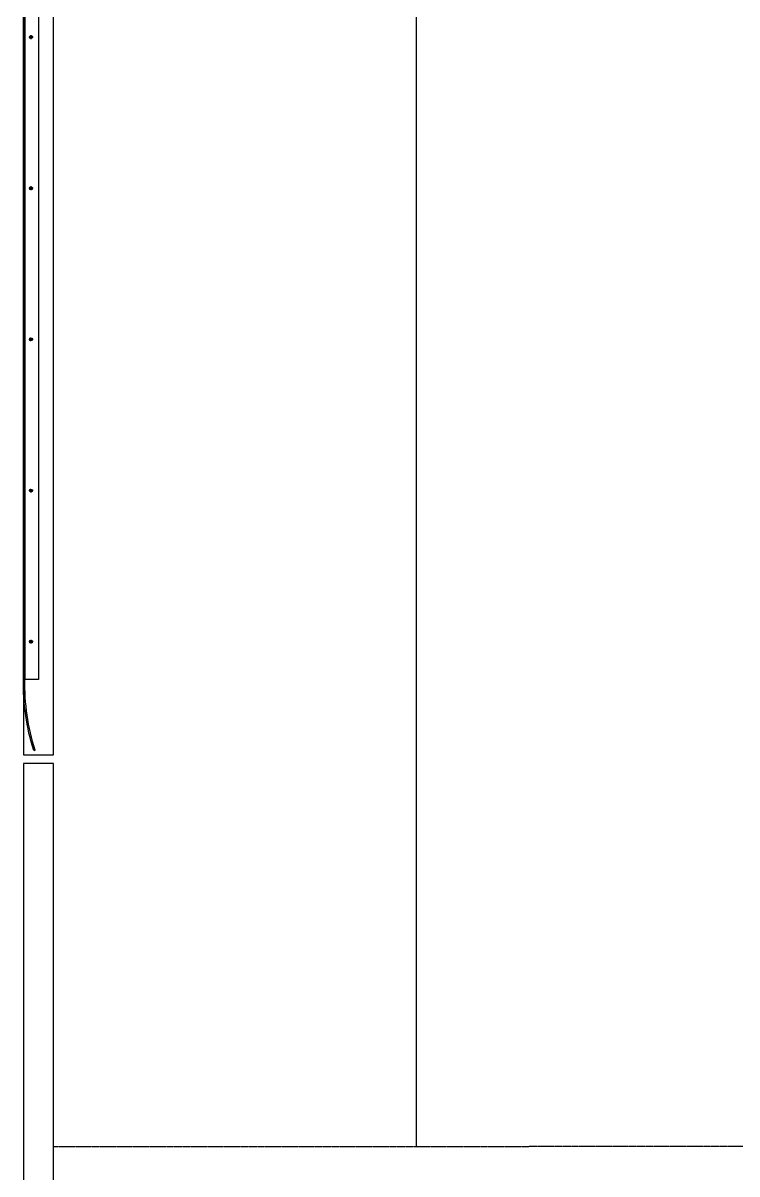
# Model space of a CAD drawing. Header units: inches. Extents: x 185496 to 352137, y 107182 to 179410.
# Drawn here: x 234353 to 235297, y 163168 to 164691 of the extents above; entities that cross this region are included whole.
import ezdxf

# ---------------------------------------------------------------- set-up
doc = ezdxf.new("R2010")
doc.units = ezdxf.units.IN
doc.header["$MEASUREMENT"] = 0
doc.linetypes.add('CENTER', pattern=[2, 1.25, -0.25, 0.25, -0.25])
doc.linetypes.add('DASH', pattern=[0.35, 0.25, -0.1])

# ---------------------------------------------------------------- blocks, each defined once
blk = doc.blocks.new('*U118')
at = {"color": 1, "linetype": 'CENTER', "ltscale": 0.001}
for p, q in [((-2.6, 0), (2.6, 0)), ((0, 2.9), (0, -2.9))]:
    blk.add_line(p, q, dxfattribs=at)
blk.add_lwpolyline([(0, 1.2), (-1.1, 0.6), (-1.1, -0.6), (0, -1.3), (1.1, -0.6), (1.1, 0.6)], close=True)
for radius in [2, 1.25]:
    blk.add_circle((0, 0), radius)
blk = doc.blocks.new('*U117')
at = {"color": 0, "linetype": 'ByBlock', "lineweight": -2, "transparency": 16777216}
for p in [(0, 0), (200, 0), (400, 0), (600, 0), (800, 0)]:
    blk.add_blockref('*U118', p, dxfattribs=at)
blk = doc.blocks.new('A$C692A75FB')
for p, q in [((2134.1, 2840.1), (2132.2, 2840.7)), ((2120.6, 1846.4), (2120.6, 2746.4))]:
    blk.add_line(p, q)
for points in [[(2118.6, 2857.9), (2118.6, 7504.3), (2158.6, 7504.3), (2158.6, 2857.9)], [(2118.6, 0), (2118.6, 2846.4), (2158.6, 2846.4), (2158.6, 0)], [(2138.6, 1846.4), (2138.6, 2746.4), (2118.6, 2746.4), (2118.6, 1846.4)]]:
    blk.add_lwpolyline(points, close=True)
for radius in [300.1, 298.1]:
    blk.add_arc((2418.6, 2751.1), radius, 162.6386, 180.9121)
at = {"extrusion": (0, 0, -1), "zscale": -1, "rotation": 90}
blk.add_blockref('*U117', (-2128.6, 1896.4), dxfattribs=at)

msp = doc.modelspace()

# ---------------------------------------------------------------- linework, layer by layer
at = {"color": 30, "ltscale": 100}
msp.add_line((234873.33, 163204.46, 276290.76), (234873.19, 165679.88, 276290.76), dxfattribs=at)
at = {"color": 1, "linetype": 'DASH', "lineweight": 30}
msp.add_line((234393.19, 163204.35, 276290.76), (238793.19, 163205.35, 276290.76), dxfattribs=at)

# ---------------------------------------------------------------- block references
at = {"xscale": -1, "rotation": 180}
msp.add_blockref('A$C692A75FB', (232234.6, 166568.83, 276290.76), dxfattribs=at)

doc.saveas('drawing.dxf')
